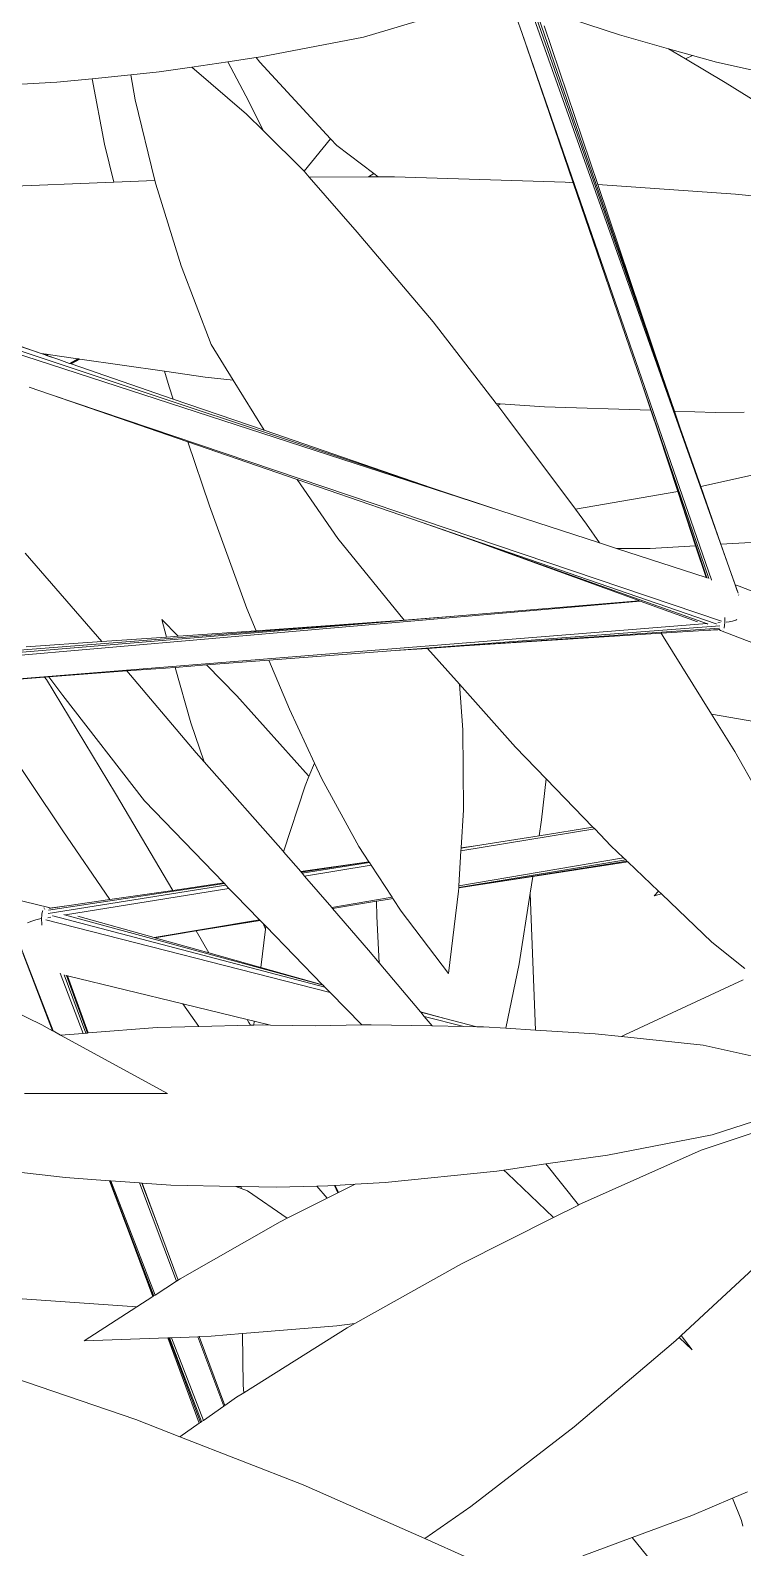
# Model space of a CAD drawing. Header units: millimetres. Extents: x 17 to 218440, y 21 to 53693.
# Drawn here: x 41302.9 to 41379.3, y 19199.9 to 19362.7 of the extents above; entities that cross this region are included whole.
import ezdxf

# ---------------------------------------------------------------- set-up
doc = ezdxf.new("R2010")
doc.units = ezdxf.units.MM
doc.header["$MEASUREMENT"] = 0
doc.layers.add('Edges', color=7, linetype='Continuous', lineweight=18)

# ---------------------------------------------------------------- blocks, each defined once
blk = doc.blocks.new('BAMBOOPLAN')
at = {"layer": 'Edges'}
for p, q in [((1.9515, 4.1749), (1.5514, 5.302)), ((1.863, 4.4277), (1.556, 5.3037)), ((1.8351, 4.5085), (1.5601, 5.3055)), ((1.6031, 5.0815), (1.6202, 5.0325)), ((1.3769, 5.027), (1.4958, 5.0623)), ((1.7695, 5.0306), (1.696, 5.0546)), ((1.2196, 4.9968), (1.3769, 5.027)), ((1.6202, 5.0325), (1.6985, 4.8039)), ((1.6202, 5.0325), (1.911, 4.1952)), ((1.6543, 5.0446), (1.7363, 4.8013)), ((1.8451, 5.0093), (1.7695, 5.0306)), ((1.8451, 5.0093), (1.8708, 4.994)), ((1.8815, 4.9991), (1.8451, 5.0093)), ((1.0639, 4.9738), (1.1139, 4.9812)), ((1.1139, 4.9812), (1.169, 4.9894)), ((1.1139, 4.9812), (1.1979, 4.909)), ((1.169, 4.9894), (1.2126, 4.9958)), ((1.1969, 4.9374), (1.169, 4.9894)), ((1.2126, 4.9958), (1.2196, 4.9968)), ((1.2126, 4.9958), (1.2182, 4.9888)), ((1.2182, 4.9888), (1.3266, 4.8711)), ((1.8815, 4.9991), (1.8708, 4.994)), ((1.8708, 4.994), (1.9317, 4.9575)), ((1.9183, 4.9888), (1.8815, 4.9991)), ((2.0697, 4.9548), (1.9183, 4.9888)), ((0.7484, 4.9493), (0.9067, 4.958)), ((0.9067, 4.958), (0.9609, 4.9634)), ((0.9609, 4.9634), (1.0203, 4.9694)), ((0.9799, 4.863), (0.9609, 4.9634)), ((1.0203, 4.9694), (1.0639, 4.9738)), ((1.0203, 4.9694), (1.0271, 4.9311)), ((1.9317, 4.9575), (2.168, 4.8114)), ((1.0271, 4.9311), (1.057, 4.8074)), ((1.2238, 4.8833), (1.1969, 4.9374)), ((1.1979, 4.909), (1.2238, 4.8833)), ((1.2238, 4.8833), (1.2859, 4.8216)), ((0.994, 4.8048), (0.9799, 4.863)), ((1.3266, 4.8711), (1.286, 4.8215)), ((1.3266, 4.8711), (1.3361, 4.8608)), ((1.3361, 4.8608), (1.3928, 4.8183)), ((1.2859, 4.8216), (1.286, 4.8215)), ((1.286, 4.8215), (1.2938, 4.8125)), ((1.3928, 4.8183), (1.3849, 4.8129)), ((1.3928, 4.8183), (1.3998, 4.813)), ((0.6644, 4.7914), (0.994, 4.8048)), ((1.057, 4.8074), (0.994, 4.8048)), ((1.057, 4.8074), (1.0584, 4.8018)), ((1.0584, 4.8018), (1.0973, 4.6767)), ((1.3849, 4.8129), (1.2938, 4.8125)), ((1.2938, 4.8125), (1.3674, 4.728)), ((1.3998, 4.813), (1.3849, 4.8129)), ((1.4247, 4.8131), (1.3998, 4.813)), ((1.6865, 4.8048), (1.4247, 4.8131)), ((1.6985, 4.8039), (1.6865, 4.8048)), ((1.6985, 4.8039), (1.8034, 4.4983)), ((1.9474, 4.7867), (1.7363, 4.8013)), ((1.7363, 4.8013), (1.8351, 4.5085)), ((2.2068, 4.7591), (1.9474, 4.7867)), ((1.3674, 4.728), (1.4841, 4.5909)), ((1.0973, 4.6767), (1.1436, 4.5561)), ((0.6632, 4.6192), (0.8828, 4.5423)), ((0.6633, 4.6175), (0.9096, 4.5329)), ((1.4829, 4.336), (0.6697, 4.6062)), ((1.5863, 4.3017), (0.6709, 4.599)), ((1.4841, 4.5909), (1.5807, 4.4655)), ((0.8908, 4.5412), (0.8828, 4.5423)), ((0.8828, 4.5423), (0.8889, 4.5402)), ((0.8908, 4.5412), (0.8889, 4.5402)), ((0.8889, 4.5402), (0.891, 4.5394)), ((0.8935, 4.5408), (0.8908, 4.5412)), ((0.8935, 4.5408), (0.891, 4.5394)), ((0.891, 4.5394), (0.9096, 4.5329)), ((0.9389, 4.5342), (0.8935, 4.5408)), ((1.1436, 4.5561), (1.1774, 4.5014)), ((0.9096, 4.5329), (0.9264, 4.5271)), ((0.9264, 4.5271), (0.9389, 4.5342)), ((0.9264, 4.5271), (0.9277, 4.5267)), ((0.9277, 4.5267), (0.9406, 4.534)), ((0.9277, 4.5267), (0.9289, 4.5263)), ((0.9423, 4.5337), (0.9289, 4.5263)), ((0.9289, 4.5263), (1.0854, 4.4725)), ((0.9406, 4.534), (0.9389, 4.5342)), ((0.9423, 4.5337), (0.9406, 4.534)), ((1.0721, 4.515), (0.9423, 4.5337)), ((1.079, 4.4914), (1.0721, 4.515)), ((1.1343, 4.506), (1.0721, 4.515)), ((0.8642, 4.4905), (0.8971, 4.4794)), ((1.0854, 4.4725), (1.079, 4.4914)), ((1.1774, 4.5014), (1.1343, 4.506)), ((1.1774, 4.5014), (1.2248, 4.4247)), ((1.8034, 4.4983), (1.9065, 4.1975)), ((1.8178, 4.4552), (1.8034, 4.4983)), ((1.8539, 4.454), (1.8351, 4.5085)), ((0.8971, 4.4794), (1.1077, 4.407)), ((0.8971, 4.4794), (1.9263, 4.1321)), ((1.0854, 4.4725), (1.2248, 4.4247)), ((1.5869, 4.4651), (1.5807, 4.4655)), ((1.5807, 4.4655), (1.5829, 4.4626)), ((1.5829, 4.4626), (1.5869, 4.4651)), ((1.6546, 4.4604), (1.5869, 4.4651)), ((1.5829, 4.4626), (1.5941, 4.4481)), ((1.5941, 4.4481), (1.7022, 4.3036)), ((1.8178, 4.4552), (1.6546, 4.4604)), ((1.8293, 4.4209), (1.8178, 4.4552)), ((1.9164, 4.452), (1.8539, 4.454)), ((1.863, 4.4277), (1.8539, 4.454)), ((1.961, 4.4522), (1.9164, 4.452)), ((1.2248, 4.4247), (1.4829, 4.336)), ((1.9038, 4.1985), (1.8293, 4.4209)), ((1.859, 4.3309), (1.8293, 4.4209)), ((1.8943, 4.3383), (1.863, 4.4277)), ((1.141, 4.3089), (1.1077, 4.407)), ((1.1077, 4.407), (1.2753, 4.3493)), ((1.2753, 4.3493), (1.3378, 4.2586)), ((1.2753, 4.3493), (1.4655, 4.2838)), ((1.8943, 4.3383), (2.0073, 4.3635)), ((1.5863, 4.3017), (1.4829, 4.336)), ((1.7022, 4.3036), (1.859, 4.3309)), ((1.8865, 4.2475), (1.859, 4.3309)), ((1.9253, 4.2499), (1.8943, 4.3383)), ((1.1983, 4.1516), (1.141, 4.3089)), ((1.7022, 4.3036), (1.7191, 4.2809)), ((1.5497, 4.254), (1.4655, 4.2838)), ((1.4655, 4.2838), (1.9182, 4.128)), ((1.7388, 4.2521), (1.5863, 4.3017)), ((1.7191, 4.2809), (1.7388, 4.2521)), ((1.3378, 4.2586), (1.4397, 4.1337)), ((1.9253, 4.2499), (2.0319, 4.2563)), ((0.9757, 4.1008), (0.8581, 4.2362)), ((1.7993, 4.1635), (1.5497, 4.254)), ((1.9046, 4.128), (1.5497, 4.254)), ((1.765, 4.2436), (1.7388, 4.2521)), ((1.765, 4.2436), (1.8165, 4.2433)), ((1.9025, 4.1989), (1.765, 4.2436)), ((1.8165, 4.2433), (1.8865, 4.2475)), ((1.9025, 4.1989), (1.8865, 4.2475)), ((1.9471, 4.1878), (1.9253, 4.2499)), ((1.9038, 4.1985), (1.9025, 4.1989)), ((1.9046, 4.1983), (1.9038, 4.1985)), ((1.911, 4.1952), (1.911, 4.1951)), ((1.9532, 4.1858), (1.9471, 4.1878)), ((1.9503, 4.1785), (1.9471, 4.1878)), ((1.9532, 4.1858), (2.2717, 4.0596)), ((1.8012, 4.1629), (0.3262, 4.034)), ((1.7996, 4.1632), (1.529, 4.1407)), ((1.7993, 4.1635), (1.7996, 4.1632)), ((1.8002, 4.1632), (1.7993, 4.1635)), ((1.8002, 4.1632), (1.7996, 4.1632)), ((1.8012, 4.1629), (1.8002, 4.1632)), ((1.8891, 4.131), (1.8012, 4.1629)), ((1.9526, 4.1718), (1.9524, 4.1724)), ((1.9527, 4.1718), (1.9524, 4.1724)), ((1.529, 4.1407), (0.3249, 4.0407)), ((1.2127, 4.1175), (1.1983, 4.1516)), ((1.529, 4.1407), (1.4397, 4.1337)), ((1.418, 4.132), (0.3233, 4.0466)), ((0.692, 4.0312), (1.9034, 4.1283)), ((1.0676, 4.1347), (1.0928, 4.109)), ((1.0676, 4.1347), (1.0752, 4.1078)), ((1.0928, 4.109), (1.2127, 4.1175)), ((1.2127, 4.1175), (1.418, 4.132)), ((1.4397, 4.1337), (1.418, 4.132)), ((1.4255, 4.0869), (1.9237, 4.1248)), ((1.9229, 4.1211), (1.5316, 4.0942)), ((1.8988, 4.1176), (1.8335, 4.1135)), ((1.9218, 4.1191), (1.8988, 4.1176)), ((1.9204, 4.1189), (1.8988, 4.1176)), ((1.9034, 4.1283), (1.9035, 4.1283)), ((1.9053, 4.1277), (1.9046, 4.128)), ((1.9182, 4.128), (1.9186, 4.1279)), ((1.9204, 4.1296), (1.9205, 4.1296)), ((1.9204, 4.1189), (1.9227, 4.1191)), ((1.9205, 4.1296), (1.924, 4.1299)), ((1.9226, 4.1191), (1.9227, 4.1191)), ((1.9227, 4.1191), (1.9247, 4.1176)), ((1.9227, 4.1191), (1.9236, 4.1191)), ((1.9247, 4.1176), (2.2527, 3.9919)), ((1.9263, 4.1321), (1.9264, 4.1321)), ((1.9282, 4.1195), (1.9284, 4.1195)), ((1.9297, 4.1179), (1.9295, 4.118)), ((1.9295, 4.1179), (1.9298, 4.1178)), ((1.9301, 4.1214), (1.9302, 4.1216)), ((1.9302, 4.1216), (1.9309, 4.1253)), ((1.9309, 4.1253), (1.9313, 4.1304)), ((1.9312, 4.1366), (1.9311, 4.1379)), ((1.9312, 4.1355), (1.9312, 4.1366)), ((1.9312, 4.1353), (1.9312, 4.1355)), ((1.9313, 4.1304), (1.9312, 4.1353)), ((1.9332, 4.1304), (1.9334, 4.1304)), ((1.9334, 4.1304), (1.938, 4.1312)), ((1.938, 4.1312), (1.9429, 4.1323)), ((1.9429, 4.1323), (1.9479, 4.1337)), ((1.9479, 4.1337), (1.9499, 4.1344)), ((0.86, 4.0926), (0.9757, 4.1008)), ((0.9757, 4.1008), (1.0752, 4.1078)), ((1.0752, 4.1078), (1.0928, 4.109)), ((1.5316, 4.0942), (1.4754, 4.0904)), ((1.8335, 4.1135), (1.5316, 4.0942)), ((1.8335, 4.1135), (1.8367, 4.1088)), ((1.8367, 4.1088), (1.9108, 3.9897)), ((1.1362, 4.065), (1.2319, 4.0722)), ((1.2319, 4.0722), (1.4255, 4.0869)), ((1.2635, 3.9974), (1.2319, 4.0722)), ((1.4754, 4.0904), (1.4255, 4.0869)), ((1.4754, 4.0904), (1.5242, 4.0355)), ((0.7628, 4.0366), (0.8881, 4.0461)), ((0.8881, 4.0461), (0.8947, 4.0466)), ((0.8881, 4.0461), (0.8907, 4.0428)), ((0.8947, 4.0466), (1.0142, 4.0557)), ((0.9161, 4.0182), (0.8947, 4.0466)), ((1.0142, 4.0557), (1.0884, 4.0613)), ((1.1204, 3.9302), (1.0142, 4.0557)), ((1.0884, 4.0613), (1.1362, 4.065)), ((1.0884, 4.0613), (1.1125, 3.9765)), ((1.1362, 4.065), (1.1829, 4.0174)), ((0.8907, 4.0428), (0.9967, 3.8682)), ((1.5295, 3.9657), (1.5242, 4.0355)), ((1.5242, 4.0355), (1.6103, 3.9388)), ((1.0411, 3.8566), (0.9161, 4.0182)), ((1.1829, 4.0174), (1.2929, 3.8948)), ((0.8036, 3.9785), (0.9158, 3.8109)), ((1.1125, 3.9765), (1.1326, 3.9165)), ((1.3018, 3.9145), (1.2635, 3.9974)), ((1.9108, 3.9897), (2.0427, 3.9665)), ((1.9108, 3.9897), (1.9467, 3.9321)), ((1.5303, 3.8427), (1.5295, 3.9657)), ((1.1326, 3.9165), (1.1204, 3.9302)), ((1.6103, 3.9388), (1.6574, 3.8902)), ((1.9467, 3.9321), (1.9819, 3.8702)), ((1.2537, 3.7796), (1.1326, 3.9165)), ((1.3018, 3.9145), (1.2935, 3.8941)), ((1.313, 3.8903), (1.3018, 3.9145)), ((1.2935, 3.8941), (1.2876, 3.8796)), ((1.2929, 3.8948), (1.2935, 3.8941)), ((1.3702, 3.7869), (1.313, 3.8903)), ((1.6574, 3.8902), (1.6501, 3.8278)), ((1.6574, 3.8902), (1.7289, 3.8164)), ((0.9967, 3.8682), (1.0845, 3.7195)), ((1.2876, 3.8796), (1.2545, 3.7787)), ((1.1627, 3.7309), (1.0411, 3.8566)), ((1.5269, 3.7846), (1.5303, 3.8427)), ((1.7317, 3.8136), (1.5266, 3.7803)), ((1.6501, 3.8278), (1.6463, 3.8033)), ((1.7289, 3.8164), (1.6463, 3.8033)), ((1.7289, 3.8164), (1.7317, 3.8136)), ((1.7317, 3.8136), (1.7564, 3.788)), ((0.9158, 3.8109), (0.9883, 3.7055)), ((1.6463, 3.8033), (1.5489, 3.7879)), ((1.2545, 3.7787), (1.2537, 3.7796)), ((1.2809, 3.7482), (1.2545, 3.7787)), ((1.3855, 3.7634), (1.3702, 3.7869)), ((1.5235, 3.7264), (1.5266, 3.7803)), ((1.5235, 3.7264), (1.7761, 3.7693)), ((1.5266, 3.7803), (1.5269, 3.7844)), ((1.5269, 3.7846), (1.5489, 3.7879)), ((1.5489, 3.7879), (1.5269, 3.7844)), ((1.5269, 3.7844), (1.5269, 3.7846)), ((1.7564, 3.788), (1.7761, 3.7693)), ((1.7761, 3.7693), (1.7794, 3.7661)), ((1.2809, 3.7482), (1.3855, 3.7634)), ((1.2814, 3.7476), (1.2809, 3.7482)), ((1.2814, 3.7476), (1.3856, 3.7633)), ((1.2829, 3.7459), (1.2814, 3.7476)), ((1.3863, 3.7622), (1.2829, 3.7459)), ((1.2868, 3.7414), (1.2829, 3.7459)), ((1.3891, 3.758), (1.2868, 3.7414)), ((1.3856, 3.7633), (1.3855, 3.7634)), ((1.3863, 3.7622), (1.3856, 3.7633)), ((1.3891, 3.758), (1.3863, 3.7622)), ((1.421, 3.709), (1.3891, 3.758)), ((1.5233, 3.7238), (1.7794, 3.7661)), ((1.5601, 3.7291), (1.7811, 3.7645)), ((1.7825, 3.7631), (1.6366, 3.7408)), ((1.7794, 3.7661), (1.7811, 3.7645)), ((1.7811, 3.7645), (1.7825, 3.7631)), ((1.7825, 3.7631), (1.8297, 3.7181)), ((0.8944, 3.6933), (0.7405, 3.7301)), ((1.1661, 3.7274), (0.8933, 3.6843)), ((0.8942, 3.6892), (1.1638, 3.7299)), ((1.1708, 3.7225), (0.9202, 3.6819)), ((1.0845, 3.7195), (1.1627, 3.7309)), ((1.1638, 3.7299), (1.1627, 3.7309)), ((1.1661, 3.7274), (1.1638, 3.7299)), ((1.1708, 3.7225), (1.1661, 3.7274)), ((1.1807, 3.7124), (1.1708, 3.7225)), ((1.3283, 3.6933), (1.2868, 3.7414)), ((1.523, 3.7181), (1.5233, 3.7232)), ((1.5233, 3.7232), (1.5601, 3.7291)), ((1.5233, 3.7238), (1.5235, 3.7264)), ((1.5233, 3.7232), (1.5233, 3.7238)), ((1.6366, 3.7408), (1.5601, 3.7291)), ((1.6366, 3.7408), (1.6326, 3.715)), ((0.9259, 3.6964), (0.9883, 3.7055)), ((0.9883, 3.7055), (1.0845, 3.7195)), ((1.2175, 3.6745), (1.1807, 3.7124)), ((1.3283, 3.6933), (1.421, 3.709)), ((1.3296, 3.6918), (1.3972, 3.7029)), ((1.3972, 3.7029), (1.414, 3.7057)), ((1.3972, 3.7029), (1.3978, 3.6797)), ((1.414, 3.7057), (1.4223, 3.7071)), ((1.414, 3.7057), (1.4223, 3.707)), ((1.4223, 3.7071), (1.421, 3.709)), ((1.4223, 3.707), (1.4223, 3.7071)), ((1.4351, 3.6875), (1.4223, 3.707)), ((1.5074, 3.5921), (1.523, 3.7181)), ((1.6326, 3.715), (1.6158, 3.6068)), ((1.6326, 3.715), (1.6326, 3.7148)), ((1.6326, 3.7148), (1.6407, 3.5055)), ((1.8227, 3.7111), (1.8297, 3.7181)), ((1.8227, 3.7111), (1.834, 3.7141)), ((1.8297, 3.7181), (1.834, 3.7141)), ((1.834, 3.7141), (1.9114, 3.6403)), ((0.8747, 3.6743), (0.8682, 3.6723)), ((0.8807, 3.6757), (0.8747, 3.6743)), ((0.8834, 3.6762), (0.8807, 3.6757)), ((0.8837, 3.6822), (0.8835, 3.682)), ((0.8837, 3.6822), (0.8835, 3.676)), ((0.8835, 3.676), (0.8838, 3.6678)), ((0.8838, 3.6828), (0.8837, 3.6822)), ((0.8847, 3.6877), (0.8838, 3.6828)), ((0.8851, 3.6885), (0.8847, 3.6877)), ((0.8871, 3.6928), (0.8868, 3.6929)), ((0.8869, 3.6926), (0.8872, 3.6926)), ((0.888, 3.6909), (0.8878, 3.6909)), ((0.8882, 3.691), (0.888, 3.6909)), ((0.8901, 3.6742), (0.89, 3.6743)), ((1.3258, 3.5632), (0.8901, 3.6742)), ((0.8977, 3.6782), (0.893, 3.6775)), ((0.8963, 3.6922), (0.8944, 3.6933)), ((0.8949, 3.692), (0.8948, 3.692)), ((0.8963, 3.6922), (0.895, 3.692)), ((0.8957, 3.692), (0.9259, 3.6964)), ((0.8976, 3.6924), (0.8963, 3.6922)), ((0.8964, 3.6922), (0.8963, 3.6922)), ((0.8976, 3.6924), (0.9259, 3.6964)), ((0.8977, 3.6782), (0.8978, 3.6782)), ((0.9006, 3.6805), (0.9002, 3.6806)), ((1.3177, 3.5714), (0.9006, 3.6805)), ((0.9176, 3.6824), (0.9186, 3.6821)), ((0.9186, 3.6821), (1.3151, 3.5741)), ((0.92, 3.6818), (0.9202, 3.6819)), ((0.939, 3.6798), (1.0559, 3.6471)), ((1.0559, 3.6471), (1.2175, 3.6745)), ((1.2186, 3.6734), (1.2175, 3.6745)), ((1.3296, 3.6918), (1.3283, 3.6933)), ((1.3849, 3.6278), (1.3296, 3.6918)), ((1.3978, 3.6797), (1.4013, 3.6083)), ((1.5074, 3.5921), (1.4351, 3.6875)), ((0.8682, 3.6723), (0.8616, 3.6698)), ((0.8838, 3.6678), (0.884, 3.6662)), ((1.0572, 3.6468), (1.1207, 3.6573)), ((1.1207, 3.6573), (1.2186, 3.6734)), ((1.1207, 3.6573), (1.1401, 3.6236)), ((1.2232, 3.6686), (1.2186, 3.6734)), ((1.2267, 3.6603), (1.2195, 3.6014)), ((1.2232, 3.6686), (1.2242, 3.6662)), ((1.2273, 3.6645), (1.2232, 3.6686)), ((1.2242, 3.6662), (1.2267, 3.6603)), ((1.2273, 3.6645), (1.2267, 3.6603)), ((1.3144, 3.5749), (1.2273, 3.6645)), ((0.852, 3.6307), (0.901, 3.504)), ((1.0559, 3.6471), (1.0572, 3.6468)), ((1.0572, 3.6468), (1.1401, 3.6236)), ((1.4013, 3.6083), (1.3849, 3.6278)), ((1.9114, 3.6403), (1.9621, 3.6)), ((0.8839, 3.5133), (0.6865, 3.6097)), ((0.8548, 3.6234), (0.9002, 3.5045)), ((1.1401, 3.6236), (1.2195, 3.6014)), ((1.4644, 3.5335), (1.4013, 3.6083)), ((1.6158, 3.6068), (1.5955, 3.5082)), ((0.9121, 3.5925), (0.912, 3.5927)), ((0.947, 3.5004), (0.9121, 3.5925)), ((0.9514, 3.5007), (0.9181, 3.59)), ((0.9205, 3.5892), (0.9216, 3.5889)), ((0.9216, 3.5889), (0.9538, 3.5009)), ((0.9216, 3.5889), (0.9233, 3.5885)), ((0.9233, 3.5885), (0.9548, 3.501)), ((0.9233, 3.5885), (1.1002, 3.5456)), ((1.2195, 3.6014), (1.3144, 3.5749)), ((1.7777, 3.4983), (1.9593, 3.5822)), ((1.3151, 3.5741), (1.3144, 3.5749)), ((1.3177, 3.5714), (1.3151, 3.5741)), ((1.3202, 3.5688), (1.3177, 3.5714)), ((1.3258, 3.5632), (1.3202, 3.5688)), ((1.3745, 3.5133), (1.3258, 3.5632)), ((1.1002, 3.5456), (1.1247, 3.5109)), ((1.1002, 3.5456), (1.1985, 3.5217)), ((0.9002, 3.5045), (0.8839, 3.5133)), ((1.1247, 3.5109), (1.2036, 3.5128)), ((1.1985, 3.5217), (1.2014, 3.5168)), ((1.1985, 3.5217), (1.2094, 3.5191)), ((1.2014, 3.5168), (1.2036, 3.5128)), ((1.2036, 3.5128), (1.2087, 3.5129)), ((1.2094, 3.5191), (1.2087, 3.5129)), ((1.2087, 3.5129), (1.2221, 3.5133)), ((1.2094, 3.5191), (1.2345, 3.513)), ((1.2221, 3.5133), (1.2345, 3.513)), ((1.2345, 3.513), (1.3031, 3.5118)), ((1.3031, 3.5118), (1.3745, 3.5133)), ((1.3745, 3.5133), (1.389, 3.5136)), ((1.389, 3.5136), (1.4826, 3.5118)), ((1.4644, 3.5335), (1.5018, 3.5233)), ((1.4648, 3.533), (1.4644, 3.5335)), ((1.5018, 3.5233), (1.4648, 3.533)), ((1.4704, 3.5263), (1.4648, 3.533)), ((1.5311, 3.5108), (1.4704, 3.5263)), ((1.4826, 3.5118), (1.4704, 3.5263)), ((1.4826, 3.5118), (1.5311, 3.5108)), ((1.5509, 3.5104), (1.5018, 3.5233)), ((0.901, 3.504), (0.9002, 3.5045)), ((0.9126, 3.4977), (0.901, 3.504)), ((0.9126, 3.4977), (0.947, 3.5004)), ((1.0764, 3.4083), (0.9126, 3.4977)), ((0.947, 3.5004), (0.9514, 3.5007)), ((0.9514, 3.5007), (0.9538, 3.5009)), ((0.9538, 3.5009), (0.9548, 3.501)), ((0.9548, 3.501), (1.0606, 3.5093)), ((1.0606, 3.5093), (1.1247, 3.5109)), ((1.5311, 3.5108), (1.5509, 3.5104)), ((1.5509, 3.5104), (1.5609, 3.5102)), ((1.5609, 3.5102), (1.5955, 3.5082)), ((1.5955, 3.5082), (1.6407, 3.5055)), ((1.6407, 3.5055), (1.7326, 3.4999)), ((1.7326, 3.4999), (1.7728, 3.4957)), ((1.7728, 3.4957), (1.7777, 3.4983)), ((1.7728, 3.4957), (1.898, 3.4825)), ((1.898, 3.4825), (2.0133, 3.4567)), ((1.0764, 3.4083), (0.8571, 3.4082)), ((1.8948, 3.3214), (2.0479, 3.3722)), ((1.912, 3.3448), (2.0211, 3.38)), ((1.7515, 3.3138), (1.912, 3.3448)), ((1.6567, 3.3002), (1.7515, 3.3138)), ((1.707, 3.2374), (1.8948, 3.3214)), ((0.7592, 3.298), (0.9202, 3.2793)), ((0.9202, 3.2793), (0.9878, 3.2744)), ((1.4105, 3.2719), (1.5818, 3.2894)), ((1.5818, 3.2894), (1.5923, 3.2909)), ((1.5923, 3.2909), (1.6567, 3.3002)), ((1.5978, 3.2854), (1.5923, 3.2909)), ((1.6684, 3.2181), (1.5978, 3.2854)), ((1.707, 3.2374), (1.6567, 3.3002)), ((0.9878, 3.2744), (1.0209, 3.1864)), ((0.9878, 3.2744), (0.9879, 3.2744)), ((0.9879, 3.2744), (1.0553, 3.0979)), ((0.9879, 3.2744), (0.9897, 3.2743)), ((0.9897, 3.2743), (1.0574, 3.0993)), ((0.9897, 3.2743), (1.0337, 3.2711)), ((1.0905, 3.1208), (1.0337, 3.2711)), ((1.0337, 3.2711), (1.0373, 3.2709)), ((1.0625, 3.2034), (1.0373, 3.2709)), ((1.0373, 3.2709), (1.0378, 3.2708)), ((1.0378, 3.2708), (1.0625, 3.2034)), ((1.0378, 3.2708), (1.0814, 3.2677)), ((1.0814, 3.2677), (1.1811, 3.2659)), ((1.1811, 3.2659), (1.1895, 3.2627)), ((1.1811, 3.2659), (1.1897, 3.2657)), ((1.1897, 3.2657), (1.1895, 3.2627)), ((1.1895, 3.2627), (1.1991, 3.2592)), ((1.1897, 3.2657), (1.2435, 3.2647)), ((1.1991, 3.2592), (1.2601, 3.2172)), ((1.2435, 3.2647), (1.3055, 3.2662)), ((1.3055, 3.2662), (1.3223, 3.2666)), ((1.3055, 3.2662), (1.3213, 3.2478)), ((1.3213, 3.2478), (1.3378, 3.256)), ((1.3223, 3.2666), (1.3326, 3.2672)), ((1.3326, 3.2672), (1.3339, 3.2673)), ((1.3326, 3.2672), (1.3378, 3.256)), ((1.3339, 3.2673), (1.3641, 3.2691)), ((1.3339, 3.2673), (1.3387, 3.2565)), ((1.3378, 3.256), (1.3387, 3.2565)), ((1.3387, 3.2565), (1.3641, 3.2691)), ((1.3641, 3.2691), (1.4105, 3.2719)), ((1.2601, 3.2172), (1.3213, 3.2478)), ((1.6684, 3.2181), (1.7066, 3.2372)), ((1.7066, 3.2372), (1.707, 3.2374)), ((1.0957, 3.1241), (1.2492, 3.2117)), ((1.2492, 3.2117), (1.2601, 3.2172)), ((1.5272, 3.1474), (1.6684, 3.2181)), ((1.0538, 3.097), (1.0209, 3.1864)), ((1.0209, 3.1864), (1.0544, 3.0974)), ((1.0928, 3.1222), (1.0625, 3.2034)), ((1.8643, 3.0372), (2.0028, 3.1655)), ((1.3637, 3.0556), (1.5272, 3.1474)), ((1.0574, 3.0993), (1.0905, 3.1208)), ((1.0905, 3.1208), (1.0928, 3.1222)), ((1.0928, 3.1222), (1.0957, 3.1241)), ((0.6628, 3.1072), (1.0293, 3.0811)), ((1.0293, 3.0811), (1.0538, 3.097)), ((1.0538, 3.097), (1.0544, 3.0974)), ((1.0544, 3.0974), (1.0553, 3.0979)), ((1.0553, 3.0979), (1.0574, 3.0993)), ((0.9489, 3.029), (1.0293, 3.0811)), ((1.1914, 3.0402), (1.3361, 3.052)), ((1.1934, 2.9496), (1.3523, 3.0491)), ((1.3361, 3.052), (1.3637, 3.0556)), ((1.3523, 3.0491), (1.3637, 3.0556)), ((0.9489, 3.029), (1.077, 3.0338)), ((1.077, 3.0338), (1.0783, 3.0339)), ((1.1252, 2.9029), (1.077, 3.0338)), ((1.0783, 3.0339), (1.127, 2.9042)), ((1.0783, 3.0339), (1.0797, 3.0339)), ((1.0797, 3.0339), (1.0826, 3.034)), ((1.0797, 3.0339), (1.1287, 2.9054)), ((1.0826, 3.034), (1.1228, 3.0355)), ((1.0826, 3.034), (1.1315, 2.9073)), ((1.1228, 3.0355), (1.1252, 3.0356)), ((1.163, 2.9292), (1.1228, 3.0355)), ((1.1252, 3.0356), (1.1437, 3.0363)), ((1.1645, 2.9303), (1.1252, 3.0356)), ((1.1437, 3.0363), (1.1914, 3.0402)), ((1.1914, 3.0402), (1.1927, 2.9612)), ((1.7004, 2.8972), (1.8527, 3.0264)), ((1.8527, 3.0264), (1.8613, 3.0344)), ((1.8613, 3.0344), (1.8643, 3.0372)), ((1.8813, 3.0154), (1.8613, 3.0344)), ((1.8813, 3.0154), (1.8643, 3.0372)), ((0.7673, 2.9976), (1.0279, 2.9087)), ((1.1927, 2.9612), (1.1934, 2.9496)), ((1.163, 2.9292), (1.1645, 2.9303)), ((1.1645, 2.9303), (1.1825, 2.9427)), ((1.1825, 2.9427), (1.1934, 2.9496)), ((1.0279, 2.9087), (1.0955, 2.8823)), ((1.1287, 2.9054), (1.1315, 2.9073)), ((1.1315, 2.9073), (1.163, 2.9292)), ((1.0955, 2.8823), (1.1252, 2.9029)), ((1.1252, 2.9029), (1.127, 2.9042)), ((1.127, 2.9042), (1.1287, 2.9054)), ((1.5419, 2.7754), (1.7004, 2.8972)), ((1.0955, 2.8823), (1.2848, 2.8083)), ((1.2848, 2.8083), (1.471, 2.7261)), ((1.9432, 2.7881), (1.9658, 2.7977)), ((1.471, 2.7261), (1.5419, 2.7754)), ((1.8805, 2.7615), (1.9432, 2.7881)), ((1.9432, 2.7881), (1.9567, 2.7536)), ((1.789, 2.7277), (1.8805, 2.7615)), ((1.9567, 2.7536), (1.959, 2.7451)), ((1.471, 2.7261), (1.5373, 2.6968)), ((1.7136, 2.6999), (1.789, 2.7277)), ((1.789, 2.7277), (1.8285, 2.679))]:
    blk.add_line(p, q, dxfattribs=at)

msp = doc.modelspace()

# ---------------------------------------------------------------- block references
at = {"xscale": 69.97983938875464, "yscale": 69.97983938875464, "zscale": 69.97983938875464}
msp.add_blockref('BAMBOOPLAN', (41242.26, 19010.14), dxfattribs=at)

doc.saveas('drawing.dxf')
